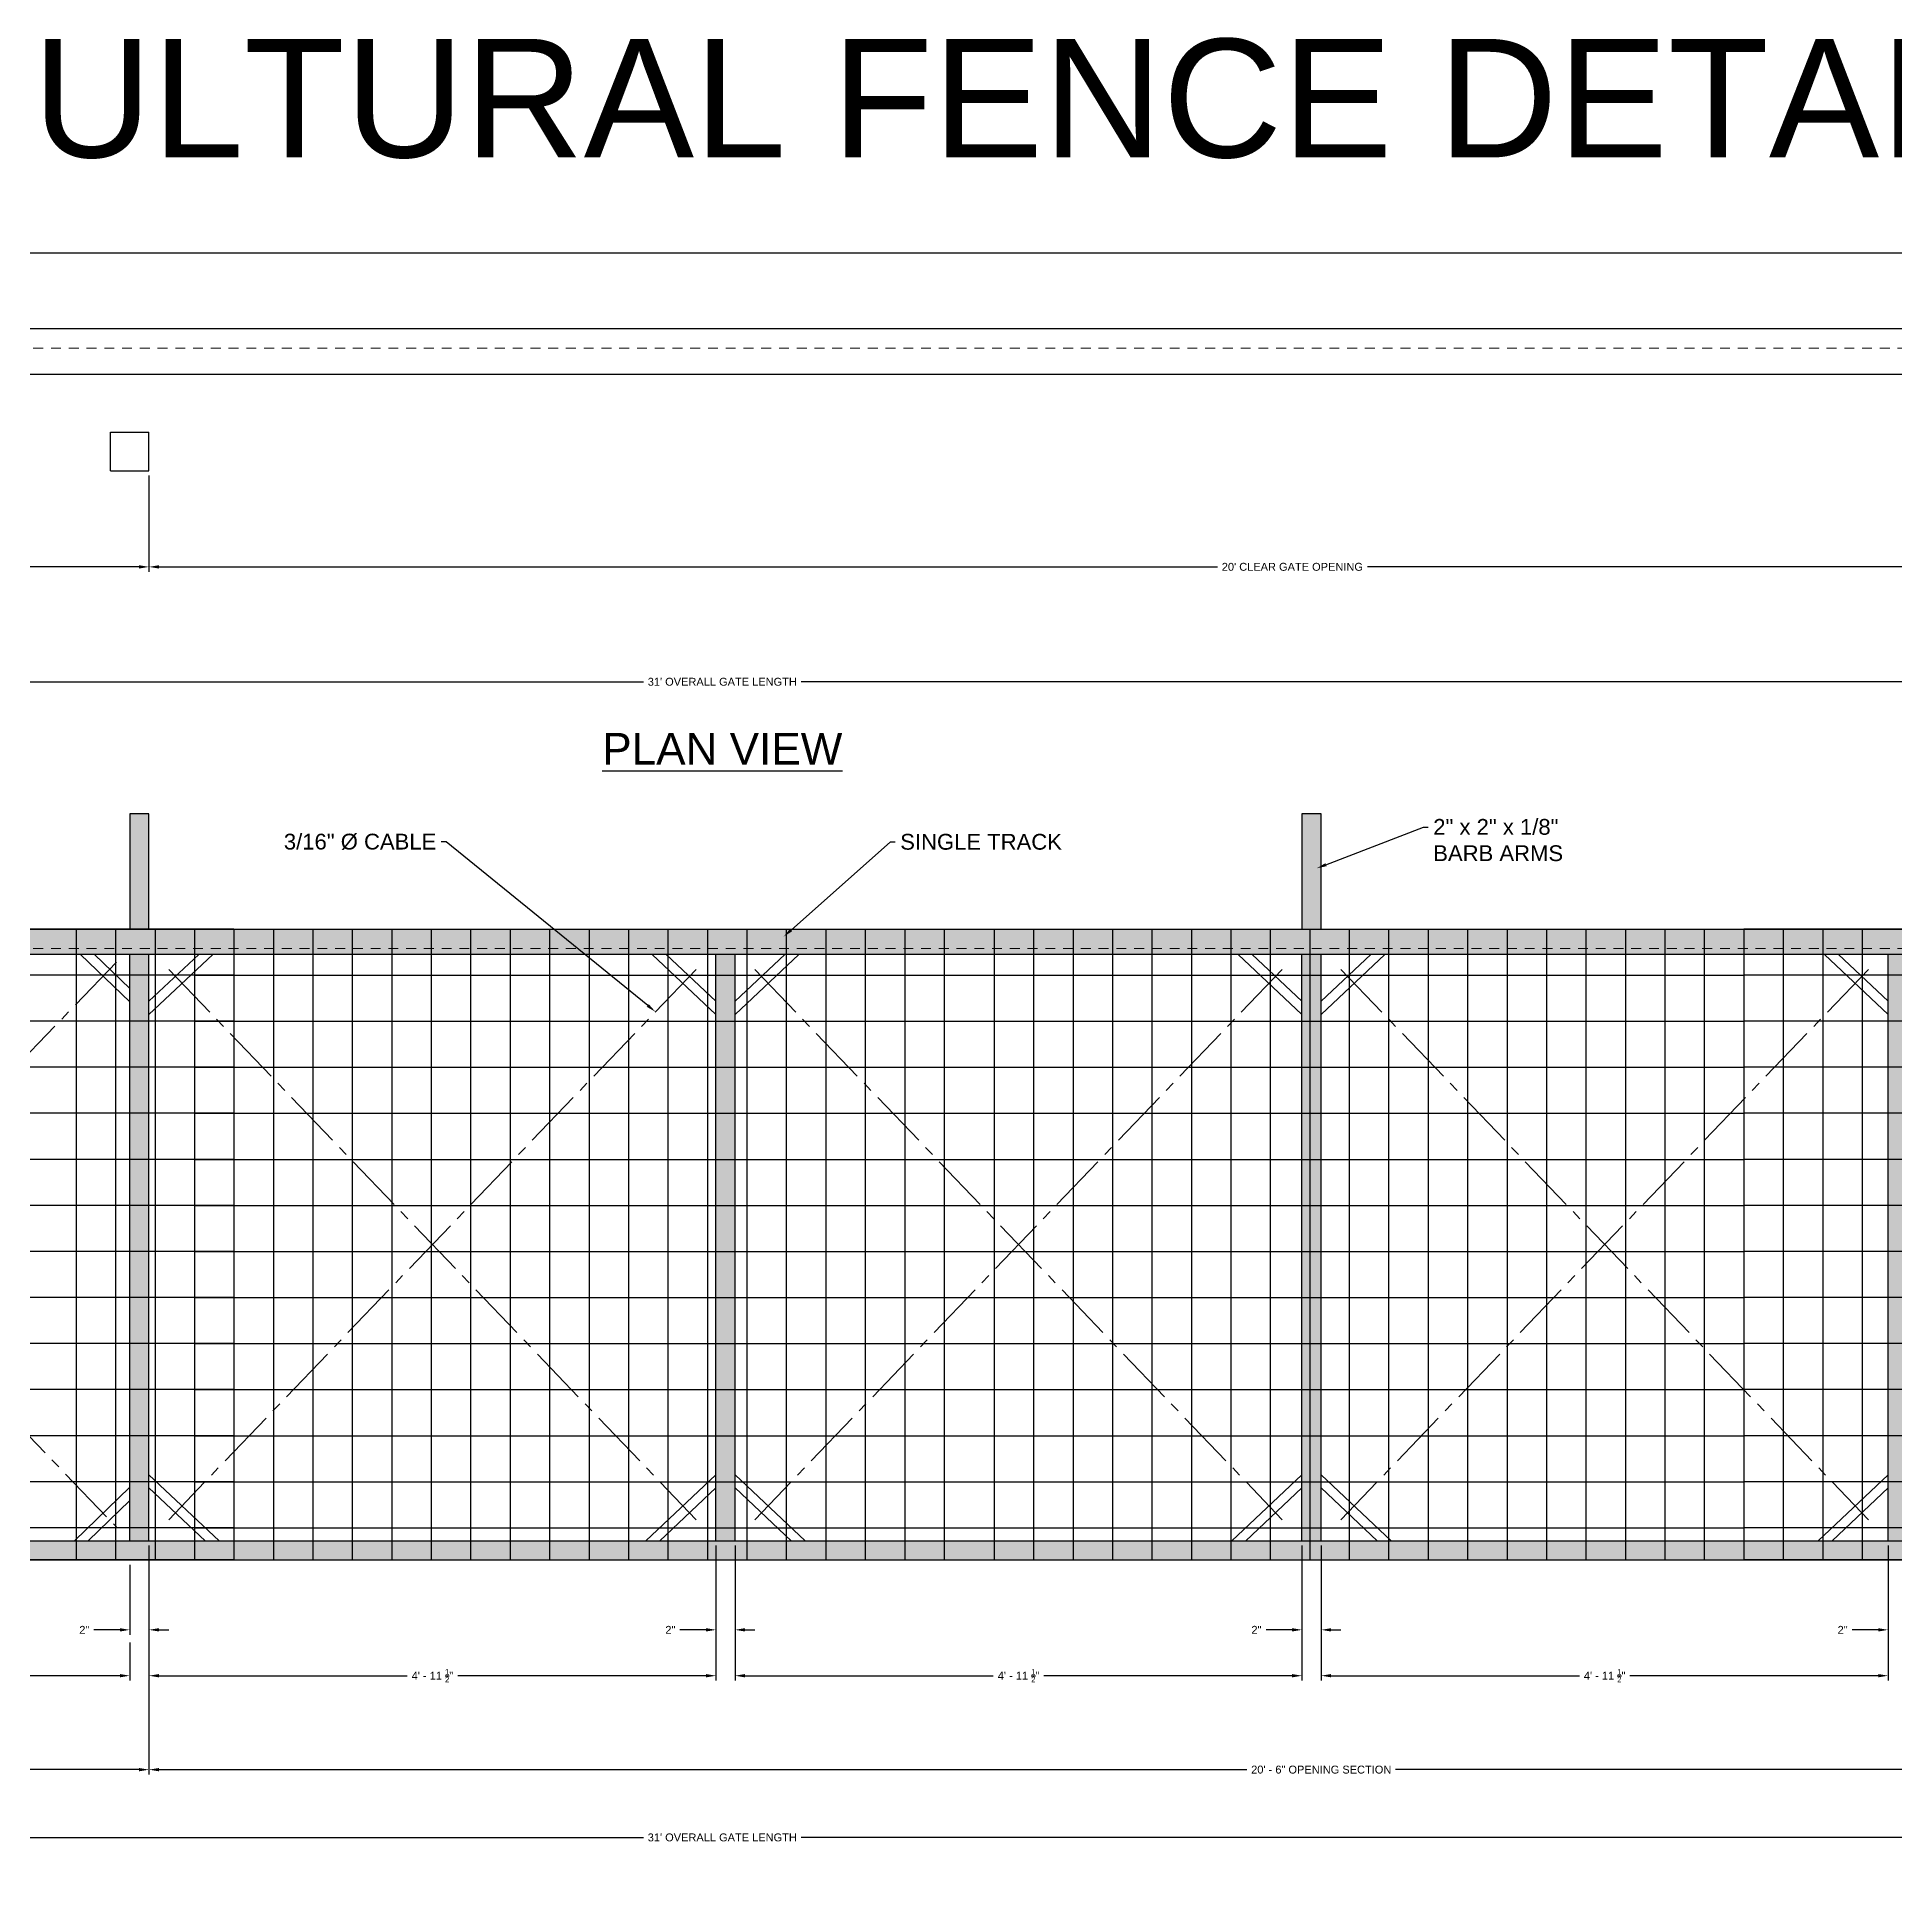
# Model space of a CAD drawing. Header units: feet. Extents: x -17 to 155, y -41 to 44.
# Drawn here: x 113.49 to 137.04, y 21.08 to 44.38 of the extents above; entities that cross this region are included whole.
import ezdxf
from ezdxf import colors
from ezdxf.entities.mleader import LeaderData, LeaderLine
from ezdxf.enums import TextEntityAlignment as Align
from ezdxf.math import Vec2, Vec3

# ---------------------------------------------------------------- set-up
doc = ezdxf.new("R2010")
doc.units = ezdxf.units.FT
doc.header["$MEASUREMENT"] = 0
doc.linetypes.add('CENTER2', pattern=[1.125, 0.75, -0.125, 0.125, -0.125])
doc.linetypes.add('HIDDEN2', pattern=[0.1875, 0.125, -0.0625])
doc.layers.get('Defpoints').update_dxf_attribs({"color": 5})
doc.layers.add('00 WR CENTER', color=1, linetype='CENTER2', lineweight=20)
doc.layers.add('00 WR HIDDEN', color=6, linetype='HIDDEN2', lineweight=20)
for name, color, linetype in [('00 WR EXISTING 2', 8, 'Continuous'), ('00 WR OBJ 1', 7, 'Continuous'), ('00 WR OBJ 2', 4, 'Continuous'), ('B L3metal hatch', 7, 'Continuous'), ('B L4chain link fence', 7, 'Continuous'), ('C-SHEET-TEXT', 6, 'Continuous'), ('G-ANNO-TEXT', 1, 'Continuous')]:
    doc.layers.add(name, color=color, linetype=linetype)
doc.styles.add('NEI-A', font='arial.ttf')
doc.dimstyles.new('NEI-A', dxfattribs={"dimtxt": 0.1, "dimasz": 0.125, "dimexe": 0.0625, "dimexo": 0.0625, "dimgap": 0.0625, "dimtad": 0, "dimtih": 1, "dimtoh": 1, "dimdec": 4, "dimzin": 3, "dimdsep": 46, "dimlunit": 4, "dimtxsty": 'NEI-A', "dimcen": 0, "dimadec": 0, "dimazin": 0, "dimtfac": 0.75, "dimtdec": 4, "dimtofl": 0, "dimtmove": 0, "dimatfit": 3, "dimfxl": 1, "dimfrac": 1, "dimtolj": 1, "dimtzin": 0, "dimarcsym": 0})

# ---------------------------------------------------------------- blocks, each defined once
blk = doc.blocks.new('A$Ce32fba67')
at = {"layer": 'B L4chain link fence', "color": 253, "flags": 128}
for points in [[(-28.633, 0), (-38.133, 0)], [(-29.133, 0), (-9.5, 0)], [(0, 0), (-9.5, 0)], [(-30.633, -0.01), (-30.633, -7.99)], [(-30.133, -0.01), (-30.133, -7.99)], [(-29.633, -0.01), (-29.633, -7.99)], [(-29.133, -0.01), (-29.133, -7.99)], [(-28.633, -0.01), (-28.633, -7.99)], [(-28.133, -0.01), (-28.133, -7.99)], [(-27.633, -0.01), (-27.633, -7.99)], [(-27.133, -0.01), (-27.133, -7.99)], [(-26.633, -0.01), (-26.633, -7.99)], [(-26.133, -0.01), (-26.133, -7.99)], [(-25.633, -0.01), (-25.633, -7.99)], [(-25.133, -0.01), (-25.133, -7.99)], [(-24.633, -0.01), (-24.633, -7.99)], [(-24.133, -0.01), (-24.133, -7.99)], [(-23.633, -0.01), (-23.633, -7.99)], [(-23.133, -0.01), (-23.133, -7.99)], [(-22.633, -0.01), (-22.633, -7.99)], [(-22.133, -0.01), (-22.133, -7.99)], [(-21.633, -0.01), (-21.633, -7.99)], [(-21.133, -0.01), (-21.133, -7.99)], [(-20.633, -0.01), (-20.633, -7.99)], [(-20.133, -0.01), (-20.133, -7.99)], [(-19.633, -0.01), (-19.633, -7.99)], [(-19, -0.01), (-19, -7.99)], [(-18.5, -0.01), (-18.5, -7.99)], [(-18, -0.01), (-18, -7.99)], [(-17.5, -0.01), (-17.5, -7.99)], [(-17, -0.01), (-17, -7.99)], [(-16.5, -0.01), (-16.5, -7.99)], [(-16, -0.01), (-16, -7.99)], [(-15.5, -0.01), (-15.5, -7.99)], [(-15, -0.01), (-15, -7.99)], [(-14.5, -0.01), (-14.5, -7.99)], [(-14, -0.01), (-14, -7.99)], [(-13.5, -0.01), (-13.5, -7.99)], [(-13, -0.01), (-13, -7.99)], [(-12.5, -0.01), (-12.5, -7.99)], [(-12, -0.01), (-12, -7.99)], [(-11.5, -0.01), (-11.5, -7.99)], [(-11, -0.01), (-11, -7.99)], [(-10.5, -0.01), (-10.5, -7.99)], [(-10, -0.01), (-10, -7.99)], [(-9.5, -0.01), (-9.5, -7.99)], [(-9, -0.01), (-9, -7.99)], [(-8.5, -0.01), (-8.5, -7.99)], [(-8, -0.01), (-8, -7.99)], [(-28.633, -0.583), (-38.133, -0.583)], [(-29.133, -0.583), (-9.5, -0.583)], [(0, -0.583), (-9.5, -0.583)], [(-28.633, -1.167), (-38.133, -1.167)], [(-29.133, -1.167), (-9.5, -1.167)], [(0, -1.167), (-9.5, -1.167)], [(-28.633, -1.75), (-38.133, -1.75)], [(-29.133, -1.75), (-9.5, -1.75)], [(0, -1.75), (-9.5, -1.75)], [(-28.633, -2.333), (-38.133, -2.333)], [(-29.133, -2.333), (-9.5, -2.333)], [(0, -2.333), (-9.5, -2.333)], [(-28.633, -2.917), (-38.133, -2.917)], [(-29.133, -2.917), (-9.5, -2.917)], [(0, -2.917), (-9.5, -2.917)], [(-28.633, -3.5), (-38.133, -3.5)], [(-29.133, -3.5), (-9.5, -3.5)], [(0, -3.5), (-9.5, -3.5)], [(-28.633, -4.083), (-38.133, -4.083)], [(-29.133, -4.083), (-9.5, -4.083)], [(0, -4.083), (-9.5, -4.083)], [(-28.633, -4.667), (-38.133, -4.667)], [(-29.133, -4.667), (-9.5, -4.667)], [(0, -4.667), (-9.5, -4.667)], [(-28.633, -5.25), (-38.133, -5.25)], [(-29.133, -5.25), (-9.5, -5.25)], [(0, -5.25), (-9.5, -5.25)], [(-28.633, -5.833), (-38.133, -5.833)], [(-29.133, -5.833), (-9.5, -5.833)], [(0, -5.833), (-9.5, -5.833)], [(-28.633, -6.417), (-38.133, -6.417)], [(-29.133, -6.417), (-9.5, -6.417)], [(0, -6.417), (-9.5, -6.417)], [(-28.633, -7), (-38.133, -7)], [(-29.133, -7), (-9.5, -7)], [(0, -7), (-9.5, -7)], [(-28.633, -7.583), (-38.133, -7.583)], [(-29.133, -7.583), (-9.5, -7.583)], [(0, -7.583), (-9.5, -7.583)], [(-28.633, -7.99), (-38.133, -7.99)], [(-29.133, -7.99), (-9.5, -7.99)], [(0, -7.99), (-9.5, -7.99)]]:
    blk.add_lwpolyline(points, dxfattribs=at)
blk = doc.blocks.new('*D13')
at = {"layer": 'C-SHEET-TEXT', "color": 0, "lineweight": -2, "transparency": 16777216}
for p, q in [((100.463, 38.825), (100.463, 37.606)), ((114.912, 38.825), (114.912, 37.606)), ((100.588, 37.669), (106.835, 37.669)), ((114.787, 37.669), (108.54, 37.669))]:
    blk.add_line(p, q, dxfattribs=at)
at = {"layer": 'C-SHEET-TEXT', "color": 0, "transparency": 16777216}
for points in [[(100.588, 37.69), (100.588, 37.648), (100.463, 37.669)], [(114.787, 37.69), (114.787, 37.648), (114.912, 37.669)]]:
    blk.add_solid(points, dxfattribs=at)
at = {"layer": 'Defpoints', "color": 0, "transparency": 16777216}
for p in [(100.463, 38.887), (114.912, 38.887), (114.912, 37.669)]:
    blk.add_point(p, dxfattribs=at)
at = {"layer": 'C-SHEET-TEXT', "color": 0, "transparency": 16777216, "insert": (107.688, 37.669), "char_height": 0.1, "attachment_point": 5, "style": 'NEI-A'}
blk.add_mtext("\\A1;10' COUNTER BALANCE", dxfattribs=at)
blk = doc.blocks.new('*D14')
at = {"layer": 'C-SHEET-TEXT', "color": 0, "lineweight": -2, "transparency": 16777216}
for p, q in [((114.912, 38.805), (114.912, 37.606)), ((143.891, 38.825), (143.891, 37.606)), ((115.037, 37.669), (128.451, 37.669)), ((143.766, 37.669), (130.352, 37.669))]:
    blk.add_line(p, q, dxfattribs=at)
at = {"layer": 'C-SHEET-TEXT', "color": 0, "transparency": 16777216}
for points in [[(115.037, 37.69), (115.037, 37.648), (114.912, 37.669)], [(143.766, 37.69), (143.766, 37.648), (143.891, 37.669)]]:
    blk.add_solid(points, dxfattribs=at)
at = {"layer": 'Defpoints', "color": 0, "transparency": 16777216}
for p in [(114.912, 38.867), (143.891, 38.887), (143.891, 37.669)]:
    blk.add_point(p, dxfattribs=at)
at = {"layer": 'C-SHEET-TEXT', "color": 0, "transparency": 16777216, "insert": (129.401, 37.669), "char_height": 0.1, "attachment_point": 5, "style": 'NEI-A'}
blk.add_mtext("\\A1;20' CLEAR GATE OPENING", dxfattribs=at)
blk = doc.blocks.new('*D16')
at = {"layer": 'C-SHEET-TEXT', "color": 0, "lineweight": -2, "transparency": 16777216}
for p, q in [((99.733, 40.042), (99.733, 36.15)), ((144.621, 40.042), (144.621, 36.15)), ((99.858, 36.213), (121.178, 36.213)), ((144.496, 36.213), (123.176, 36.213))]:
    blk.add_line(p, q, dxfattribs=at)
at = {"layer": 'C-SHEET-TEXT', "color": 0, "transparency": 16777216}
for points in [[(99.858, 36.234), (99.858, 36.192), (99.733, 36.213)], [(144.496, 36.234), (144.496, 36.192), (144.621, 36.213)]]:
    blk.add_solid(points, dxfattribs=at)
at = {"layer": 'Defpoints', "color": 0, "transparency": 16777216}
for p in [(99.733, 40.105), (144.621, 40.105), (144.621, 36.213)]:
    blk.add_point(p, dxfattribs=at)
at = {"layer": 'C-SHEET-TEXT', "color": 0, "transparency": 16777216, "insert": (122.177, 36.213), "char_height": 0.1, "attachment_point": 5, "style": 'NEI-A'}
blk.add_mtext("\\A1;31' OVERALL GATE LENGTH", dxfattribs=at)
blk = doc.blocks.new('*D19')
at = {"layer": 'C-SHEET-TEXT', "color": 0, "lineweight": -2, "transparency": 16777216}
for p, q in [((114.668, 25.027), (114.668, 24.142)), ((114.912, 25.027), (114.912, 24.142)), ((114.543, 24.204), (114.213, 24.204)), ((115.037, 24.204), (115.162, 24.204))]:
    blk.add_line(p, q, dxfattribs=at)
at = {"layer": 'C-SHEET-TEXT', "color": 0, "transparency": 16777216}
for points in [[(114.543, 24.225), (114.543, 24.183), (114.668, 24.204)], [(115.037, 24.225), (115.037, 24.183), (114.912, 24.204)]]:
    blk.add_solid(points, dxfattribs=at)
at = {"layer": 'Defpoints', "color": 0, "transparency": 16777216}
for p in [(114.668, 25.09), (114.912, 25.09), (114.912, 24.204)]:
    blk.add_point(p, dxfattribs=at)
at = {"layer": 'C-SHEET-TEXT', "color": 0, "transparency": 16777216, "insert": (114.092, 24.204), "char_height": 0.1, "attachment_point": 5, "style": 'NEI-A'}
blk.add_mtext('\\A1;2"', dxfattribs=at)
blk = doc.blocks.new('*D20')
at = {"layer": 'C-SHEET-TEXT', "color": 0, "lineweight": -2, "transparency": 16777216}
for p, q in [((122.096, 25.027), (122.096, 24.142)), ((122.339, 25.027), (122.339, 24.142)), ((121.971, 24.204), (121.64, 24.204)), ((122.464, 24.204), (122.589, 24.204))]:
    blk.add_line(p, q, dxfattribs=at)
at = {"layer": 'C-SHEET-TEXT', "color": 0, "transparency": 16777216}
for points in [[(121.971, 24.225), (121.971, 24.183), (122.096, 24.204)], [(122.464, 24.225), (122.464, 24.183), (122.339, 24.204)]]:
    blk.add_solid(points, dxfattribs=at)
at = {"layer": 'Defpoints', "color": 0, "transparency": 16777216}
for p in [(122.096, 25.09), (122.339, 25.09), (122.339, 24.204)]:
    blk.add_point(p, dxfattribs=at)
at = {"layer": 'C-SHEET-TEXT', "color": 0, "transparency": 16777216, "insert": (121.519, 24.204), "char_height": 0.1, "attachment_point": 5, "style": 'NEI-A'}
blk.add_mtext('\\A1;2"', dxfattribs=at)
blk = doc.blocks.new('*D21')
at = {"layer": 'C-SHEET-TEXT', "color": 0, "lineweight": -2, "transparency": 16777216}
for p, q in [((129.523, 25.027), (129.523, 24.142)), ((129.767, 25.027), (129.767, 24.142)), ((129.398, 24.204), (129.067, 24.204)), ((129.892, 24.204), (130.017, 24.204))]:
    blk.add_line(p, q, dxfattribs=at)
at = {"layer": 'C-SHEET-TEXT', "color": 0, "transparency": 16777216}
for points in [[(129.398, 24.225), (129.398, 24.183), (129.523, 24.204)], [(129.892, 24.225), (129.892, 24.183), (129.767, 24.204)]]:
    blk.add_solid(points, dxfattribs=at)
at = {"layer": 'Defpoints', "color": 0, "transparency": 16777216}
for p in [(129.523, 25.09), (129.767, 25.09), (129.767, 24.204)]:
    blk.add_point(p, dxfattribs=at)
at = {"layer": 'C-SHEET-TEXT', "color": 0, "transparency": 16777216, "insert": (128.946, 24.204), "char_height": 0.1, "attachment_point": 5, "style": 'NEI-A'}
blk.add_mtext('\\A1;2"', dxfattribs=at)
blk = doc.blocks.new('*D22')
at = {"layer": 'C-SHEET-TEXT', "color": 0, "lineweight": -2, "transparency": 16777216}
for p, q in [((136.95, 25.027), (136.95, 24.142)), ((137.194, 25.027), (137.194, 24.142)), ((136.825, 24.204), (136.495, 24.204)), ((137.319, 24.204), (137.444, 24.204))]:
    blk.add_line(p, q, dxfattribs=at)
at = {"layer": 'C-SHEET-TEXT', "color": 0, "transparency": 16777216}
for points in [[(136.825, 24.225), (136.825, 24.183), (136.95, 24.204)], [(137.319, 24.225), (137.319, 24.183), (137.194, 24.204)]]:
    blk.add_solid(points, dxfattribs=at)
at = {"layer": 'Defpoints', "color": 0, "transparency": 16777216}
for p in [(136.95, 25.09), (137.194, 25.09), (137.194, 24.204)]:
    blk.add_point(p, dxfattribs=at)
at = {"layer": 'C-SHEET-TEXT', "color": 0, "transparency": 16777216, "insert": (136.374, 24.204), "char_height": 0.1, "attachment_point": 5, "style": 'NEI-A'}
blk.add_mtext('\\A1;2"', dxfattribs=at)
blk = doc.blocks.new('*D25')
at = {"layer": 'C-SHEET-TEXT', "color": 0, "lineweight": -2, "transparency": 16777216}
for p, q in [((114.912, 24.122), (114.912, 22.371)), ((144.621, 24.042), (144.621, 22.371)), ((115.037, 22.433), (128.824, 22.433)), ((144.496, 22.433), (130.709, 22.433))]:
    blk.add_line(p, q, dxfattribs=at)
at = {"layer": 'C-SHEET-TEXT', "color": 0, "transparency": 16777216}
for points in [[(115.037, 22.454), (115.037, 22.412), (114.912, 22.433)], [(144.496, 22.454), (144.496, 22.412), (144.621, 22.433)]]:
    blk.add_solid(points, dxfattribs=at)
at = {"layer": 'Defpoints', "color": 0, "transparency": 16777216}
for p in [(114.912, 24.184), (144.621, 24.104), (144.621, 22.433)]:
    blk.add_point(p, dxfattribs=at)
at = {"layer": 'C-SHEET-TEXT', "color": 0, "transparency": 16777216, "insert": (129.767, 22.433), "char_height": 0.1, "attachment_point": 5, "style": 'NEI-A'}
blk.add_mtext('\\A1;20\' - 6" OPENING SECTION', dxfattribs=at)
blk = doc.blocks.new('*D26')
at = {"layer": 'C-SHEET-TEXT', "color": 0, "lineweight": -2, "transparency": 16777216}
for p, q in [((114.912, 25.271), (114.912, 23.561)), ((122.096, 25.271), (122.096, 23.561)), ((115.037, 23.623), (118.184, 23.623)), ((121.971, 23.623), (118.824, 23.623))]:
    blk.add_line(p, q, dxfattribs=at)
at = {"layer": 'C-SHEET-TEXT', "color": 0, "transparency": 16777216}
for points in [[(115.037, 23.644), (115.037, 23.602), (114.912, 23.623)], [(121.971, 23.644), (121.971, 23.602), (122.096, 23.623)]]:
    blk.add_solid(points, dxfattribs=at)
at = {"layer": 'Defpoints', "color": 0, "transparency": 16777216}
for p in [(114.912, 25.333), (122.096, 25.333), (122.096, 23.623)]:
    blk.add_point(p, dxfattribs=at)
at = {"layer": 'C-SHEET-TEXT', "color": 0, "transparency": 16777216, "insert": (118.504, 23.623), "char_height": 0.1, "attachment_point": 5, "style": 'NEI-A'}
blk.add_mtext('\\A1;4\' - 11 {\\H0.7x;\\S1/2;}"', dxfattribs=at)
blk = doc.blocks.new('*D27')
at = {"layer": 'C-SHEET-TEXT', "color": 0, "lineweight": -2, "transparency": 16777216}
for p, q in [((122.339, 25.271), (122.339, 23.561)), ((129.523, 25.271), (129.523, 23.561)), ((122.464, 23.623), (125.611, 23.623)), ((129.398, 23.623), (126.251, 23.623))]:
    blk.add_line(p, q, dxfattribs=at)
at = {"layer": 'C-SHEET-TEXT', "color": 0, "transparency": 16777216}
for points in [[(122.464, 23.644), (122.464, 23.602), (122.339, 23.623)], [(129.398, 23.644), (129.398, 23.602), (129.523, 23.623)]]:
    blk.add_solid(points, dxfattribs=at)
at = {"layer": 'Defpoints', "color": 0, "transparency": 16777216}
for p in [(122.339, 25.333), (129.523, 25.333), (129.523, 23.623)]:
    blk.add_point(p, dxfattribs=at)
at = {"layer": 'C-SHEET-TEXT', "color": 0, "transparency": 16777216, "insert": (125.931, 23.623), "char_height": 0.1, "attachment_point": 5, "style": 'NEI-A'}
blk.add_mtext('\\A1;4\' - 11 {\\H0.7x;\\S1/2;}"', dxfattribs=at)
blk = doc.blocks.new('*D28')
at = {"layer": 'C-SHEET-TEXT', "color": 0, "lineweight": -2, "transparency": 16777216}
for p, q in [((129.767, 25.271), (129.767, 23.561)), ((136.95, 25.271), (136.95, 23.561)), ((129.892, 23.623), (133.038, 23.623)), ((136.825, 23.623), (133.678, 23.623))]:
    blk.add_line(p, q, dxfattribs=at)
at = {"layer": 'C-SHEET-TEXT', "color": 0, "transparency": 16777216}
for points in [[(129.892, 23.644), (129.892, 23.602), (129.767, 23.623)], [(136.825, 23.644), (136.825, 23.602), (136.95, 23.623)]]:
    blk.add_solid(points, dxfattribs=at)
at = {"layer": 'Defpoints', "color": 0, "transparency": 16777216}
for p in [(129.767, 25.333), (136.95, 25.333), (136.95, 23.623)]:
    blk.add_point(p, dxfattribs=at)
at = {"layer": 'C-SHEET-TEXT', "color": 0, "transparency": 16777216, "insert": (133.358, 23.623), "char_height": 0.1, "attachment_point": 5, "style": 'NEI-A'}
blk.add_mtext('\\A1;4\' - 11 {\\H0.7x;\\S1/2;}"', dxfattribs=at)
blk = doc.blocks.new('*D30')
at = {"layer": 'C-SHEET-TEXT', "color": 0, "lineweight": -2, "transparency": 16777216}
for p, q in [((107.444, 24.042), (107.444, 23.561)), ((114.668, 24.042), (114.668, 23.561)), ((107.569, 23.623), (110.948, 23.623)), ((114.543, 23.623), (111.165, 23.623))]:
    blk.add_line(p, q, dxfattribs=at)
at = {"layer": 'C-SHEET-TEXT', "color": 0, "transparency": 16777216}
for points in [[(107.569, 23.644), (107.569, 23.602), (107.444, 23.623)], [(114.543, 23.644), (114.543, 23.602), (114.668, 23.623)]]:
    blk.add_solid(points, dxfattribs=at)
at = {"layer": 'Defpoints', "color": 0, "transparency": 16777216}
for p in [(107.444, 24.104), (114.668, 24.104), (114.668, 23.623)]:
    blk.add_point(p, dxfattribs=at)
at = {"layer": 'C-SHEET-TEXT', "color": 0, "transparency": 16777216, "insert": (111.056, 23.623), "char_height": 0.1, "attachment_point": 5, "style": 'NEI-A'}
blk.add_mtext("\\A1;5'", dxfattribs=at)
blk = doc.blocks.new('*D31')
at = {"layer": 'C-SHEET-TEXT', "color": 0, "lineweight": -2, "transparency": 16777216}
for p, q in [((99.733, 24.042), (99.733, 22.371)), ((114.912, 23.561), (114.912, 22.371)), ((99.858, 22.433), (107.054, 22.433)), ((114.787, 22.433), (107.591, 22.433))]:
    blk.add_line(p, q, dxfattribs=at)
at = {"layer": 'C-SHEET-TEXT', "color": 0, "transparency": 16777216}
for points in [[(99.858, 22.454), (99.858, 22.412), (99.733, 22.433)], [(114.787, 22.454), (114.787, 22.412), (114.912, 22.433)]]:
    blk.add_solid(points, dxfattribs=at)
at = {"layer": 'Defpoints', "color": 0, "transparency": 16777216}
for p in [(99.733, 24.104), (114.912, 23.623), (114.912, 22.433)]:
    blk.add_point(p, dxfattribs=at)
at = {"layer": 'C-SHEET-TEXT', "color": 0, "transparency": 16777216, "insert": (107.322, 22.433), "char_height": 0.1, "attachment_point": 5, "style": 'NEI-A'}
blk.add_mtext('\\A1;10\' - 6"', dxfattribs=at)
blk = doc.blocks.new('*D32')
at = {"layer": 'C-SHEET-TEXT', "color": 0, "lineweight": -2, "transparency": 16777216}
for p, q in [((99.733, 22.371), (99.733, 21.511)), ((144.621, 22.371), (144.621, 21.511)), ((99.858, 21.574), (121.178, 21.574)), ((144.496, 21.574), (123.176, 21.574))]:
    blk.add_line(p, q, dxfattribs=at)
at = {"layer": 'C-SHEET-TEXT', "color": 0, "transparency": 16777216}
for points in [[(99.858, 21.595), (99.858, 21.553), (99.733, 21.574)], [(144.496, 21.595), (144.496, 21.553), (144.621, 21.574)]]:
    blk.add_solid(points, dxfattribs=at)
at = {"layer": 'Defpoints', "color": 0, "transparency": 16777216}
for p in [(99.733, 22.433), (144.621, 22.433), (144.621, 21.574)]:
    blk.add_point(p, dxfattribs=at)
at = {"layer": 'C-SHEET-TEXT', "color": 0, "transparency": 16777216, "insert": (122.177, 21.574), "char_height": 0.1, "attachment_point": 5, "style": 'NEI-A'}
blk.add_mtext("\\A1;31' OVERALL GATE LENGTH", dxfattribs=at)

msp = doc.modelspace()

# ---------------------------------------------------------------- hatches: boundary and pattern name
at = {"layer": 'B L3metal hatch'}
h = msp.add_hatch(color=3, dxfattribs=at)
h.dxf.hatch_style = 1
h.set_gradient(color1=(219, 219, 255), color2=(219, 219, 255), tint=1)
h.paths.add_polyline_path([(144.62114, 33.08022), (99.73269, 33.08022), (99.73269, 32.7606), (144.62114, 32.7606)])
h.paths.add_polyline_path([(129.76656, 34.54133), (129.52304, 34.54133), (129.52304, 33.08022), (129.76656, 33.08022)])
h.paths.add_polyline_path([(114.91197, 34.54133), (114.66845, 34.54133), (114.66845, 33.08022), (114.91197, 33.08022)])
h.paths.add_polyline_path([(114.91197, 32.7606), (114.66845, 32.7606), (114.66845, 25.33331), (114.91197, 25.33331)])
h.paths.add_polyline_path([(122.33926, 32.7606), (122.09574, 32.7606), (122.09574, 25.33331), (122.33926, 25.33331)])
h.paths.add_polyline_path([(129.76656, 32.7606), (129.52304, 32.7606), (129.52304, 25.33331), (129.76656, 25.33331)])
h.paths.add_polyline_path([(137.19385, 32.7606), (136.95033, 32.7606), (136.95033, 25.33331), (137.19385, 25.33331)])
h.paths.add_polyline_path([(144.62114, 34.54133), (144.37763, 34.54133), (144.37763, 33.08022), (144.62114, 33.08022)])
h.paths.add_polyline_path([(144.62114, 32.7606), (144.37763, 32.7606), (144.37763, 25.33331), (144.62114, 25.33331)])
h.paths.add_polyline_path([(144.62114, 25.33331), (99.73269, 25.33331), (99.73269, 25.08979), (144.62114, 25.08979)])
h.paths.add_polyline_path([(107.44409, 32.7606), (107.20057, 32.7606), (107.20057, 25.33331), (107.44409, 25.33331)])
h.paths.add_polyline_path([(99.9762, 32.7606), (99.73269, 32.7606), (99.73269, 25.33331), (99.9762, 25.33331)])

# ---------------------------------------------------------------- linework, layer by layer
at = {"layer": '00 WR CENTER'}
for p, q in [((114.49955, 32.66128), (107.61299, 25.50873)), ((107.61299, 32.66128), (114.49955, 25.50873)), ((115.16231, 32.57071), (121.8454, 25.5993)), ((121.8454, 32.57071), (115.16231, 25.5993)), ((122.58961, 32.57071), (129.27269, 25.5993)), ((129.27269, 32.57071), (122.58961, 25.5993)), ((130.0169, 32.57071), (136.69998, 25.5993)), ((136.69998, 32.57071), (130.0169, 25.5993))]:
    msp.add_line(p, q, dxfattribs=at)
at = {"layer": '00 WR EXISTING 2'}
for p, q in [((114.42493, 38.88711), (114.42493, 39.37415)), ((114.42493, 39.37415), (114.91197, 39.37415)), ((114.91197, 38.88711), (114.91197, 39.37415)), ((114.42493, 38.88711), (114.91197, 38.88711))]:
    msp.add_line(p, q, dxfattribs=at)
at = {"layer": '00 WR HIDDEN'}
for p, q in [((144.62114, 40.43954), (99.73269, 40.43954)), ((144.62114, 32.8367), (99.73269, 32.8367))]:
    msp.add_line(p, q, dxfattribs=at)
at = {"layer": '00 WR OBJ 1', "color": 1, "ltscale": 24}
for p, q in [((144.62114, 40.68305), (99.73269, 40.68305)), ((144.62114, 40.1047), (99.73269, 40.1047)), ((114.91197, 34.54133), (114.66845, 34.54133)), ((114.66845, 34.54133), (114.66845, 33.08022)), ((114.91197, 33.08022), (114.91197, 34.54133)), ((129.76656, 34.54133), (129.52304, 34.54133)), ((129.52304, 34.54133), (129.52304, 33.08022)), ((129.76656, 33.08022), (129.76656, 34.54133)), ((99.73269, 33.08022), (144.62114, 33.08022)), ((144.62114, 32.7606), (99.73269, 32.7606)), ((114.66845, 25.33331), (114.66845, 32.7606)), ((114.91197, 25.33331), (114.91197, 32.7606)), ((122.09574, 25.33331), (122.09574, 32.7606)), ((122.33926, 25.33331), (122.33926, 32.7606)), ((129.52304, 25.33331), (129.52304, 32.7606)), ((129.76656, 25.33331), (129.76656, 32.7606)), ((136.95033, 25.33331), (136.95033, 32.7606)), ((99.73269, 25.33331), (144.62114, 25.33331)), ((99.73269, 25.08979), (144.62114, 25.08979))]:
    msp.add_line(p, q, dxfattribs=at)
at = {"layer": '00 WR OBJ 2'}
for p, q in [((114.04529, 32.7606), (114.66845, 32.16061)), ((114.22084, 32.7606), (114.66845, 32.32964)), ((115.54173, 32.7606), (114.91197, 32.16788)), ((115.71939, 32.7606), (114.91197, 32.00067)), ((121.28832, 32.7606), (122.09574, 32.00067)), ((121.46598, 32.7606), (122.09574, 32.16788)), ((122.96903, 32.7606), (122.33926, 32.16788)), ((123.14668, 32.7606), (122.33926, 32.00067)), ((128.71561, 32.7606), (129.52304, 32.00067)), ((128.89327, 32.7606), (129.52304, 32.16788)), ((130.39632, 32.7606), (129.76656, 32.16788)), ((130.57398, 32.7606), (129.76656, 32.00067)), ((136.14291, 32.7606), (136.95033, 32.00067)), ((136.32057, 32.7606), (136.95033, 32.16788)), ((115.80024, 25.33331), (114.91197, 26.16933)), ((121.20746, 25.33331), (122.09574, 26.16933)), ((123.22754, 25.33331), (122.33926, 26.16933)), ((128.63476, 25.33331), (129.52304, 26.16933)), ((130.65483, 25.33331), (129.76656, 26.16933)), ((136.06205, 25.33331), (136.95033, 26.16933)), ((113.96625, 25.33331), (114.66845, 26.00939)), ((115.62259, 25.33331), (114.91197, 26.00213)), ((121.38512, 25.33331), (122.09574, 26.00213)), ((123.04988, 25.33331), (122.33926, 26.00213)), ((128.81242, 25.33331), (129.52304, 26.00213)), ((130.47718, 25.33331), (129.76656, 26.00213)), ((136.23971, 25.33331), (136.95033, 26.00213)), ((114.1418, 25.33331), (114.66845, 25.84037))]:
    msp.add_line(p, q, dxfattribs=at)
at = {"layer": 'Defpoints'}
msp.add_lwpolyline([(92.27569, 41.64137), (92.27569, 0.64137), (154.51791, 0.64137), (154.50791, 41.64137)], close=True, dxfattribs=at)

# ---------------------------------------------------------------- block references
at = {"layer": 'B L4chain link fence'}
msp.add_blockref('A$Ce32fba67', (144.62114, 33.08022), dxfattribs=at)

# ---------------------------------------------------------------- texts
at = {"layer": 'Defpoints', "color": 1, "insert": (123.3918, 42.83531), "char_height": 1.5, "width": 34.523347, "attachment_point": 8, "style": 'NEI-A'}
msp.add_mtext('AGRICULTURAL FENCE DETAILS', dxfattribs=at)
at = {"layer": 'G-ANNO-TEXT', "style": 'NEI-A'}
msp.add_text('%%UPLAN VIEW', height=0.4, dxfattribs=at).set_placement((122.17692, 35.36528), align=Align.MIDDLE)

# ---------------------------------------------------------------- dimensions: what is measured, and where the dimension line sits
at = {"layer": 'C-SHEET-TEXT'}
for base, p1, p2, text, picture, middle in [((144.62114, 36.21271), (99.73269, 40.1047), (144.62114, 40.1047), "31' OVERALL GATE LENGTH", '*D16', (122.17692, 36.21271)), ((114.91197, 37.66895), (100.46324, 38.88711), (114.91197, 38.88711), "10' COUNTER BALANCE", '*D13', (107.6876, 37.66895)), ((143.89059, 37.66895), (114.91197, 38.86711), (143.89059, 38.88711), "20' CLEAR GATE OPENING", '*D14', (129.40128, 37.66895)), ((122.09574, 23.62319), (114.91197, 25.33331), (122.09574, 25.33331), '4\' - 11 {\\H0.7x;\\S1/2;}"', '*D26', (118.50385, 23.62319)), ((129.52304, 23.62319), (122.33926, 25.33331), (129.52304, 25.33331), '4\' - 11 {\\H0.7x;\\S1/2;}"', '*D27', (125.93115, 23.62319)), ((136.95033, 23.62319), (129.76656, 25.33331), (136.95033, 25.33331), '4\' - 11 {\\H0.7x;\\S1/2;}"', '*D28', (133.35844, 23.62319)), ((114.91197, 22.43315), (99.73269, 24.10429), (114.91197, 23.62319), '10\' - 6"', '*D31', (107.32233, 22.43315)), ((114.66845, 23.62319), (107.44409, 24.10429), (114.66845, 24.10429), "5'", '*D30', (111.05627, 23.62319)), ((144.62114, 22.43315), (114.91197, 24.18429), (144.62114, 24.10429), '20\' - 6" OPENING SECTION', '*D25', (129.76656, 22.43315)), ((144.62114, 21.57391), (99.73269, 22.43315), (144.62114, 22.43315), "31' OVERALL GATE LENGTH", '*D32', (122.17692, 21.57391))]:
    dim = msp.add_linear_dim(base=base, p1=p1, p2=p2, text=text, dimstyle='NEI-A', dxfattribs=at)
    dim.commit()
    dim.dimension.update_dxf_attribs({"geometry": picture, "text_midpoint": middle})
for base, p1, p2, picture, middle in [((114.91197, 24.20429), (114.66845, 25.08979), (114.91197, 25.08979), '*D19', (114.0918, 24.20429)), ((122.33926, 24.20429), (122.09574, 25.08979), (122.33926, 25.08979), '*D20', (121.5191, 24.20429)), ((129.76656, 24.20429), (129.52304, 25.08979), (129.76656, 25.08979), '*D21', (128.94639, 24.20429)), ((137.19385, 24.20429), (136.95033, 25.08979), (137.19385, 25.08979), '*D22', (136.37369, 24.20429))]:
    dim = msp.add_linear_dim(base=base, p1=p1, p2=p2, text='2"', dimstyle='NEI-A', dxfattribs=at)
    dim.commit()
    dim.dimension.update_dxf_attribs({"geometry": picture, "text_midpoint": middle, "dimtype": 160})

# ---------------------------------------------------------------- leaders
ml = msp.add_multileader_mtext('Standard', dxfattribs=at)
ml.set_content('\\A1;2" x 2" x 1/8"\\PBARB ARMS ', color=256, style='NEI-A')
ml.set_leader_properties()
ml.build(insert=Vec2(0, 0))
ml.multileader.update_dxf_attribs({"dogleg_length": 0.0625, "arrow_head_size": 0.125})
ctx = ml.context
ctx.base_point, ctx.char_height, ctx.arrow_head_size, ctx.landing_gap_size, ctx.plane_origin = Vec3(131.1239, 34.37381), 0.2, 0.125, 0.0625, Vec3(129.71016, 33.8513)
notes = []
notes.append((ctx, [(0, (1, 1, 0), (131.0614, 34.37381), (1, 0), 0.0625, [(0, [(129.71016, 33.8513)], 0, [])])]))
ctx.mtext.insert, ctx.mtext.flow_direction = Vec3(131.1864, 34.47552), 5
ml = msp.add_multileader_mtext('Standard', dxfattribs=at)
ml.set_content('\\A1;3/16" %%C CABLE', color=256, style='NEI-A')
ml.set_leader_properties()
ml.build(insert=Vec2(0, 0))
ml.multileader.update_dxf_attribs({"dogleg_length": 0.0625, "arrow_head_size": 0.125})
ctx = ml.context
ctx.base_point, ctx.char_height, ctx.arrow_head_size, ctx.landing_gap_size, ctx.plane_origin = Vec3(116.5853, 34.1848), 0.2, 0.125, 0.0625, Vec3(114.54655, 32.9855)
ctx.text_align_type = 2
notes.append((ctx, [(1, (1, 1, 0), (118.67785, 34.1848), (-1, 0), 0.0625, [(0, [(121.33, 32.03307)], 0, [])])]))
ctx.mtext.insert, ctx.mtext.alignment, ctx.mtext.flow_direction = Vec3(118.55285, 34.28883), 3, 5
ml = msp.add_multileader_mtext('Standard', dxfattribs=at)
ml.set_content('\\A1;SINGLE TRACK ', color=256, style='NEI-A')
ml.set_leader_properties()
ml.build(insert=Vec2(0, 0))
ml.multileader.update_dxf_attribs({"dogleg_length": 0.0625, "arrow_head_size": 0.125})
ctx = ml.context
ctx.base_point, ctx.char_height, ctx.arrow_head_size, ctx.landing_gap_size, ctx.plane_origin = Vec3(124.36909, 34.1848), 0.2, 0.125, 0.0625, Vec3(122.95535, 32.9855)
notes.append((ctx, [(0, (1, 1, 0), (124.30659, 34.1848), (1, 0), 0.0625, [(0, [(122.95535, 32.9855)], 0, [])])]))
ctx.mtext.insert, ctx.mtext.flow_direction = Vec3(124.43159, 34.28651), 5
for ctx, leaders in notes:
    for number, flags, end, landing, length, lines in leaders:
        leader = LeaderData()
        leader.index, (leader.has_last_leader_line, leader.has_dogleg_vector, leader.attachment_direction) = number, flags
        leader.last_leader_point, leader.dogleg_vector, leader.dogleg_length = Vec3(end), Vec3(landing), length
        for number, points, colour, breaks in lines:
            line = LeaderLine()
            line.index, line.vertices, line.color, line.breaks = number, Vec3.list(points), colors.encode_raw_color(colour), breaks
            leader.lines.append(line)
        ctx.leaders.append(leader)

doc.saveas('drawing.dxf')
